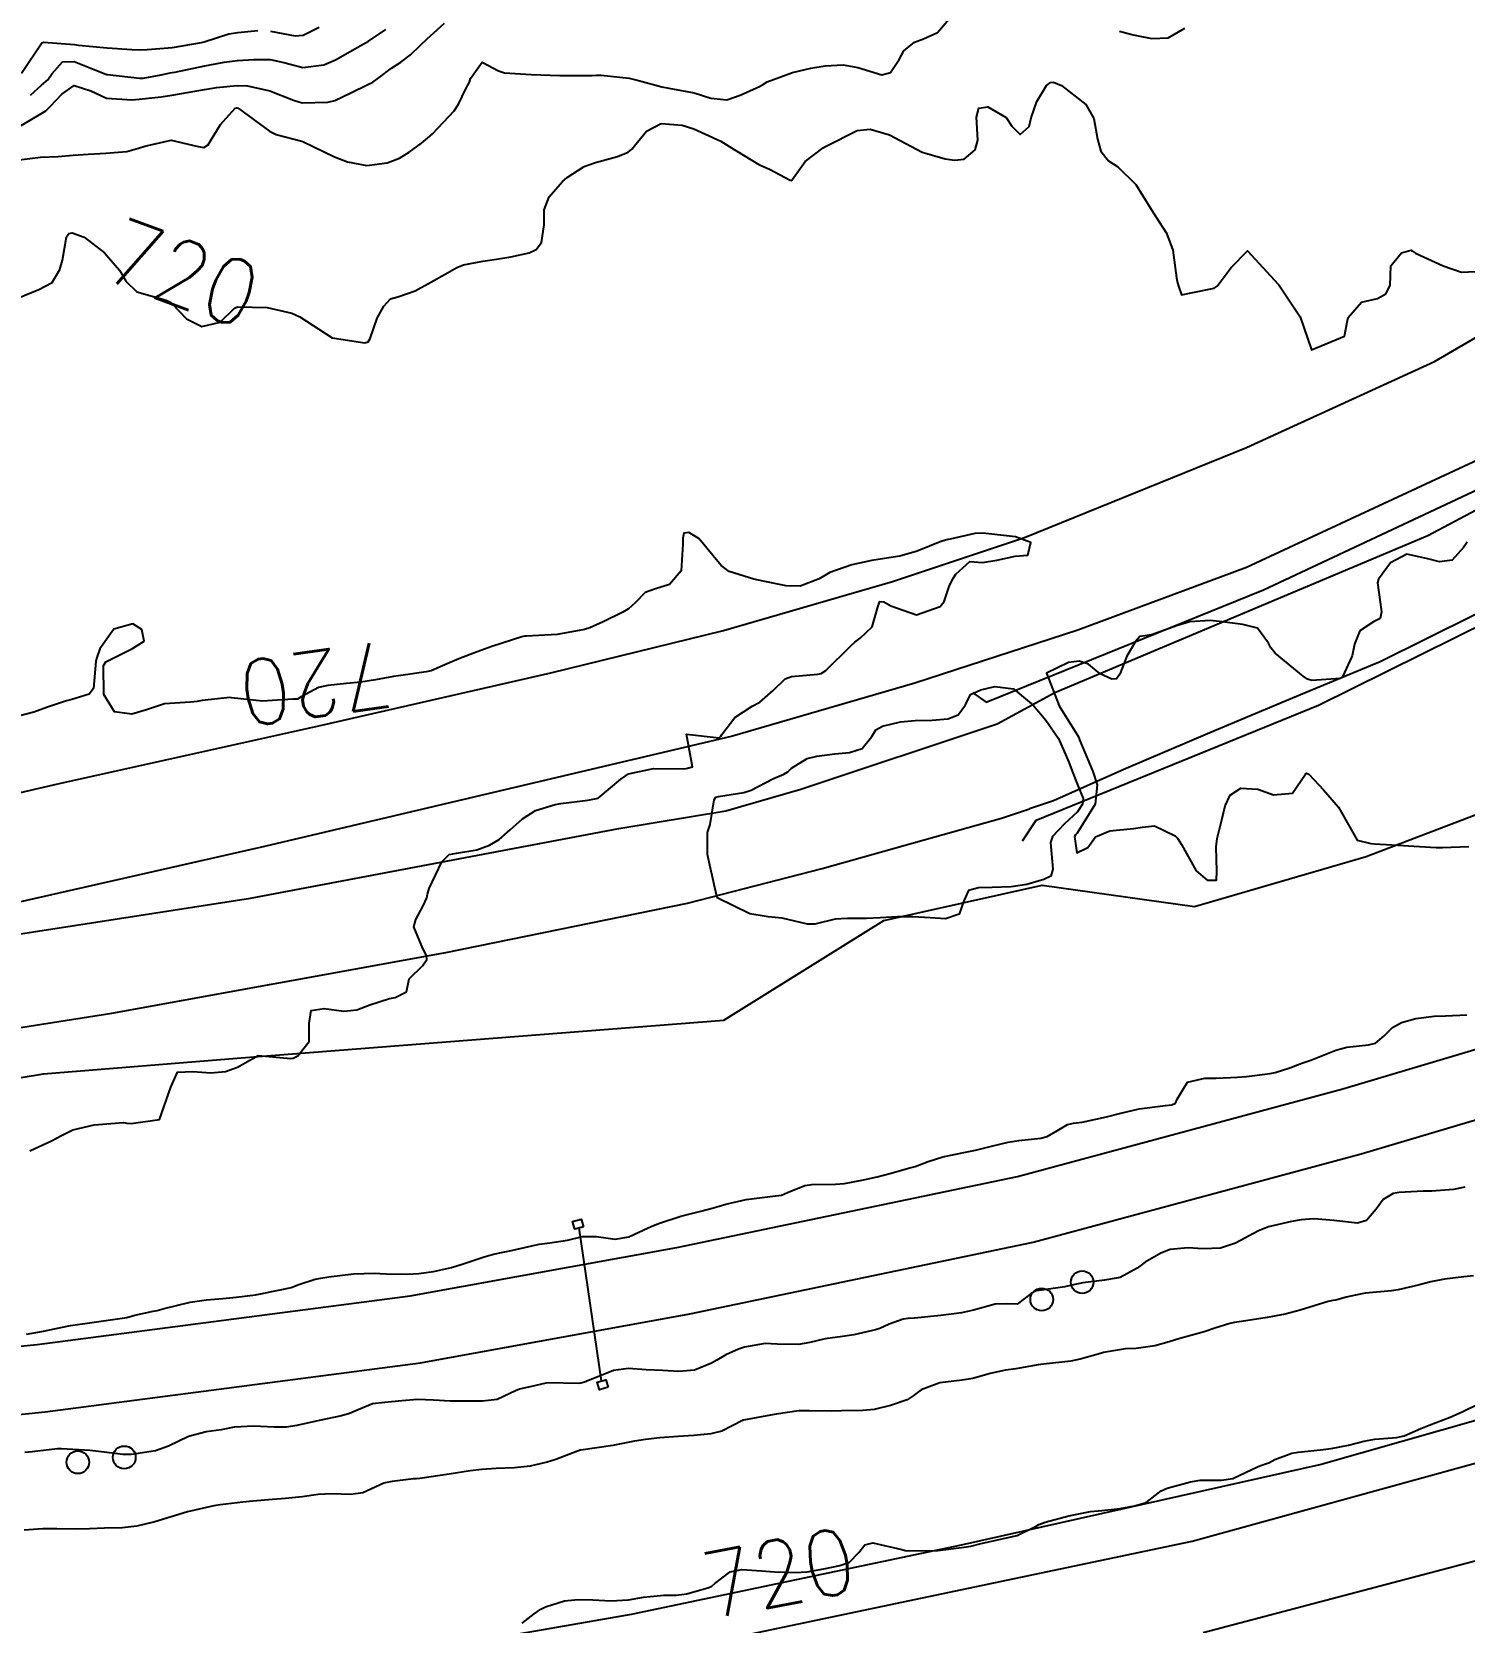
# Model space of a CAD drawing. Header units: metres. Extents: x 307586 to 320046, y 7427249 to 7434250.
# Drawn here: x 312250.4 to 312338.2, y 7431876.4 to 7431973.8 of the extents above; entities that cross this region are included whole.
import ezdxf
from ezdxf.enums import TextEntityAlignment as Align

# ---------------------------------------------------------------- set-up
doc = ezdxf.new("R2010")
doc.units = ezdxf.units.M
doc.header["$MEASUREMENT"] = 0
for name, color, linetype in [('Cotas', 45, 'Continuous'), ('Curvas de Nivel 1m', 11, 'Continuous'), ('Curvas de Nivel 5m', 15, 'Continuous'), ('Divisa', 42, 'FENCELINE2'), ('Linha Férrea', 20, 'Continuous'), ('Pontes_Viadutos_Tubos', 190, 'Continuous'), ('Portico', 45, 'Continuous'), ('Postes', 20, 'Continuous'), ('Vias Primárias', 230, 'Continuous')]:
    doc.layers.add(name, color=color, linetype=linetype)
doc.styles.add('Style-STANDARD', font='STANDARD.shx')
doc.linetypes.add('FENCELINE2', pattern='A,0.25,-0.1,[132,ltypeshp.shx,S=0.1,R=0,X=-0.1,Y=0],-0.1,1', length=1.45)

msp = doc.modelspace()

# ---------------------------------------------------------------- linework, layer by layer
at = {"layer": 'Curvas de Nivel 1m', "flags": 128}
for points, elevation in [([(312249.642, 7431965.982), (312250.962, 7431966.154), (312252.049, 7431966.182), (312252.963, 7431966.276), (312253.882, 7431966.333), (312254.964, 7431966.397), (312256.249, 7431966.504), (312256.968, 7431966.703), (312257.354, 7431966.822), (312258.973, 7431967.19), (312260.611, 7431966.807), (312260.969, 7431966.738), (312261.232, 7431966.895), (312261.383, 7431967.156), (312261.986, 7431968.146), (312262.881, 7431969.141), (312262.968, 7431969.165), (312262.993, 7431969.163), (312263.063, 7431969.139), (312264.979, 7431967.735), (312265.392, 7431967.529), (312266.973, 7431967.119), (312267.075, 7431967.089), (312268.964, 7431966.163), (312269.765, 7431965.862), (312270.959, 7431965.639), (312272.198, 7431965.79), (312272.964, 7431966.09), (312273.538, 7431966.444), (312274.3, 7431967.007), (312274.674, 7431967.305), (312274.979, 7431967.579), (312276.301, 7431968.98), (312276.577, 7431969.398), (312277.013, 7431970.326), (312277.236, 7431970.751), (312277.314, 7431970.967), (312278.025, 7431971.968), (312279.028, 7431971.428), (312279.392, 7431971.31), (312281.026, 7431971.217), (312282.775, 7431971.153), (312283.025, 7431971.142), (312284.754, 7431971.155), (312285.026, 7431971.162), (312285.315, 7431971.165), (312287.024, 7431970.989), (312287.605, 7431970.844), (312289.017, 7431970.455), (312289.46, 7431970.379), (312291.012, 7431970.088), (312292.03, 7431969.767), (312293.006, 7431969.655), (312293.834, 7431969.949), (312295.019, 7431970.469), (312295.193, 7431970.585), (312295.478, 7431970.753), (312297.029, 7431971.335), (312298.156, 7431971.595), (312299.033, 7431971.735), (312300.141, 7431971.8), (312301.032, 7431971.633), (312302.498, 7431971.196), (312303.03, 7431971.325), (312303.558, 7431972.134), (312303.851, 7431972.652), (312304.497, 7431973.2), (312305.054, 7431973.4), (312305.91, 7431973.777), (312306.636, 7431974.617)], 719), ([(312249.765, 7431968.082), (312250.988, 7431968.793), (312251.288, 7431968.979), (312251.581, 7431969.274), (312252.263, 7431970.008), (312253.012, 7431970.536), (312254.048, 7431970.209), (312255.001, 7431969.753), (312256.552, 7431969.664), (312257, 7431969.702), (312258.35, 7431969.849), (312259.004, 7431969.951), (312260.058, 7431970.123), (312261.01, 7431970.29), (312261.744, 7431970.421), (312263.014, 7431970.546), (312263.638, 7431970.509), (312265.009, 7431970.207), (312266.466, 7431969.633), (312266.999, 7431969.485), (312268.566, 7431969.508), (312269.001, 7431969.625), (312269.967, 7431970.097), (312271.016, 7431970.592), (312271.311, 7431970.745), (312271.7, 7431971.033), (312272.458, 7431971.597), (312273.032, 7431971.976), (312273.628, 7431972.423), (312274.239, 7431973.008), (312274.649, 7431973.404), (312275.054, 7431973.76), (312275.706, 7431974.348)], 718), ([(312249.792, 7431971.298), (312251.042, 7431973.158), (312251.134, 7431973.187), (312253.041, 7431973.046), (312253.285, 7431973.013), (312255.039, 7431972.844), (312256.56, 7431972.739), (312257.038, 7431972.727), (312257.5, 7431972.744), (312259.04, 7431972.864), (312260.829, 7431973.163), (312260.994, 7431973.211), (312261.044, 7431973.229), (312262.501, 7431973.695), (312263.053, 7431973.788), (312264.275, 7431973.907)], 716), ([(312250.346, 7431969.946), (312251.012, 7431970.548), (312251.4, 7431970.894), (312251.67, 7431971.274), (312252.308, 7431971.989), (312253.03, 7431972.005), (312254.957, 7431971.241), (312255.023, 7431971.214), (312255.059, 7431971.202), (312257.019, 7431970.977), (312257.242, 7431970.985), (312258.35, 7431971.197), (312258.905, 7431971.311), (312259.024, 7431971.329), (312259.193, 7431971.356), (312261.029, 7431971.735), (312262.208, 7431971.971), (312263.032, 7431972.079), (312264.026, 7431972.138), (312265.033, 7431972.135), (312265.865, 7431971.941), (312267.028, 7431971.636), (312268.313, 7431971.794), (312269.033, 7431972.118), (312270.693, 7431973.045), (312270.913, 7431973.174), (312271.046, 7431973.252), (312272.122, 7431973.964)], 717), ([(312265.054, 7431973.86), (312266.565, 7431973.583), (312267.051, 7431973.618), (312268.033, 7431974.106)], 716), ([(312317.064, 7431973.872), (312317.899, 7431973.643), (312319.057, 7431973.422), (312320.055, 7431973.458), (312321.067, 7431974.042)], 719), ([(312250.094, 7431894.048), (312251.137, 7431894.23), (312252.101, 7431894.439), (312252.788, 7431894.568), (312254.106, 7431894.765), (312254.523, 7431894.818), (312256.11, 7431895.041), (312256.248, 7431895.071), (312256.742, 7431895.204), (312257.863, 7431895.445), (312258.116, 7431895.495), (312258.541, 7431895.607), (312260.121, 7431896.01), (312261.129, 7431896.143), (312262.124, 7431896.236), (312262.943, 7431896.314), (312264.126, 7431896.457), (312265.841, 7431896.805), (312266.131, 7431896.853), (312266.322, 7431896.897), (312266.79, 7431897.083), (312267.795, 7431897.414), (312268.137, 7431897.484), (312268.629, 7431897.554), (312270.14, 7431897.74), (312271.393, 7431897.774), (312272.14, 7431897.75), (312273.425, 7431897.722), (312274.141, 7431897.762), (312275.043, 7431897.888), (312276.145, 7431898.128), (312276.785, 7431898.326), (312278.151, 7431898.787), (312278.723, 7431898.941), (312279.897, 7431899.183), (312280.158, 7431899.242), (312281.513, 7431899.556), (312282.164, 7431899.64), (312283.245, 7431899.811), (312284.17, 7431900.029), (312285.014, 7431900.024), (312286.168, 7431899.87), (312287.009, 7431900.002), (312288.179, 7431900.557), (312288.364, 7431900.644), (312288.825, 7431900.82), (312290.188, 7431901.275), (312291.408, 7431901.571), (312292.193, 7431901.775), (312292.956, 7431902.012), (312294.198, 7431902.289), (312295.988, 7431902.521), (312296.201, 7431902.531), (312296.366, 7431902.564), (312296.723, 7431902.725), (312297.782, 7431903.142), (312298.21, 7431903.213), (312299.66, 7431903.239), (312300.212, 7431903.282), (312301.384, 7431903.5), (312302.218, 7431903.675), (312302.993, 7431903.88), (312304.227, 7431904.226), (312304.548, 7431904.316), (312305.353, 7431904.623), (312306.236, 7431904.915), (312307.639, 7431905.196), (312308.24, 7431905.316), (312309.228, 7431905.561), (312310.245, 7431905.806), (312310.896, 7431905.904), (312312.248, 7431906.054), (312312.629, 7431906.157), (312313.265, 7431906.53), (312313.886, 7431906.894), (312314.257, 7431906.968), (312314.775, 7431907.029), (312316.262, 7431907.363), (312317.152, 7431907.593), (312318.267, 7431907.85), (312319.88, 7431908.057), (312320.269, 7431908.089), (312320.507, 7431908.201), (312320.604, 7431908.437), (312321.237, 7431909.482), (312322.293, 7431909.736), (312322.983, 7431909.723), (312324.294, 7431909.787), (312324.85, 7431909.836), (312326.298, 7431910.02), (312326.594, 7431910.073), (312327.506, 7431910.358), (312328.066, 7431910.592), (312328.306, 7431910.664), (312328.791, 7431910.826), (312330.314, 7431911.451), (312331, 7431911.629), (312332.318, 7431911.769), (312332.743, 7431911.871), (312333.256, 7431912.291), (312333.784, 7431912.832), (312334.336, 7431913.132), (312335.228, 7431913.378), (312336.342, 7431913.518), (312337.031, 7431913.554), (312338.344, 7431913.615)], 721), ([(312338.215, 7431903.044), (312337.538, 7431902.911), (312336.211, 7431902.806), (312335.669, 7431902.8), (312334.21, 7431902.72), (312333.84, 7431902.652), (312333.22, 7431902.29), (312332.789, 7431901.702), (312332.19, 7431901.006), (312331.645, 7431900.849), (312330.19, 7431901.001), (312328.968, 7431901.116), (312328.19, 7431901.048), (312327.607, 7431900.937), (312326.185, 7431900.615), (312325.583, 7431900.379), (312324.171, 7431899.616), (312323.256, 7431899.319), (312322.166, 7431899.281), (312321.267, 7431899.328), (312320.165, 7431899.222), (312319.603, 7431899.007), (312318.641, 7431898.463), (312318.149, 7431898.093), (312317.111, 7431897.512), (312316.142, 7431897.358), (312314.825, 7431897.195), (312314.138, 7431897.038), (312313.722, 7431896.939), (312312.135, 7431896.727), (312311.97, 7431896.706), (312311.645, 7431896.545), (312310.804, 7431895.875), (312310.126, 7431895.907), (312309.448, 7431895.892), (312308.122, 7431895.519), (312307.376, 7431895.342), (312306.119, 7431895.188), (312304.507, 7431895.024), (312304.117, 7431894.999), (312303.804, 7431894.955), (312302.956, 7431894.652), (312302.383, 7431894.383), (312302.108, 7431894.304), (312300.782, 7431893.994), (312300.101, 7431893.903), (312299.027, 7431893.769), (312298.095, 7431893.539), (312297.402, 7431893.408), (312296.094, 7431893.439), (312295.363, 7431893.472), (312294.09, 7431893.258), (312293.721, 7431893.131), (312292.944, 7431892.771), (312292.401, 7431892.456), (312292.078, 7431892.262), (312291.033, 7431891.831), (312290.073, 7431891.764), (312289.073, 7431891.815), (312288.073, 7431891.869), (312286.982, 7431891.933), (312286.073, 7431891.814), (312284.296, 7431891.107), (312284.064, 7431891.038), (312283.916, 7431891.03), (312282.065, 7431891.067), (312281.917, 7431891.049), (312281.301, 7431890.908), (312280.296, 7431890.681), (312280.058, 7431890.573), (312278.94, 7431890.047), (312278.048, 7431889.938), (312277.067, 7431889.941), (312276.048, 7431889.948), (312275.027, 7431890.007), (312274.048, 7431890.037), (312273.096, 7431889.96), (312272.046, 7431889.867), (312271.305, 7431889.767), (312270.036, 7431889.25), (312269.894, 7431889.183), (312269.396, 7431889.05), (312268.03, 7431888.757), (312266.663, 7431888.447), (312266.026, 7431888.351), (312265.276, 7431888.352), (312264.026, 7431888.406), (312262.819, 7431888.338), (312262.023, 7431888.188), (312261.118, 7431888.053), (312260.019, 7431887.777), (312258.791, 7431887.178), (312258.01, 7431886.888), (312256.544, 7431886.668), (312256.008, 7431886.683), (312255.533, 7431886.742), (312254.01, 7431886.908), (312252.243, 7431887.025), (312252.01, 7431887.014), (312250.456, 7431886.828), (312250.008, 7431886.796)], 721)]:
    msp.add_lwpolyline(points, dxfattribs=dict(at, elevation=elevation))
at = {"layer": 'Curvas de Nivel 1m', "elevation": 721, "flags": 128}
msp.add_lwpolyline([(312308.577, 7431933.518), (312309.431, 7431933.726), (312310.578, 7431933.575), (312311.801, 7431932.548), (312312.554, 7431931.65), (312313.331, 7431930.532), (312313.959, 7431929.088), (312314.159, 7431928.524), (312314.504, 7431927.652), (312314.833, 7431926.852), (312314.809, 7431926.515), (312314.488, 7431926.046), (312313.694, 7431925.314), (312312.96, 7431924.535), (312312.842, 7431924.162), (312312.974, 7431922.535), (312312.863, 7431922.111), (312312.437, 7431921.9), (312311.383, 7431921.601), (312310.432, 7431921.451), (312309.27, 7431921.416), (312308.431, 7431921.395), (312307.807, 7431921.219), (312307.526, 7431920.599), (312307.244, 7431919.768), (312306.406, 7431919.498), (312305.476, 7431919.555), (312304.408, 7431919.613), (312303.439, 7431919.618), (312302.406, 7431919.557), (312301.558, 7431919.516), (312300.405, 7431919.5), (312299.638, 7431919.458), (312298.4, 7431919.17), (312297.958, 7431919.156), (312296.405, 7431919.52), (312295.539, 7431919.609), (312294.409, 7431919.8), (312292.423, 7431920.78), (312291.964, 7431922.785), (312291.82, 7431923.419), (312291.831, 7431924.786), (312291.987, 7431925.275), (312292.226, 7431926.783), (312292.333, 7431926.943), (312292.495, 7431926.992), (312294.041, 7431927.221), (312294.499, 7431927.374), (312295.825, 7431928.059), (312296.509, 7431928.352), (312296.743, 7431928.495), (312296.976, 7431928.725), (312297.935, 7431929.303), (312298.524, 7431929.445), (312299.624, 7431929.596), (312300.528, 7431929.679), (312301.291, 7431929.913), (312301.893, 7431930.666), (312302.139, 7431931.073), (312302.549, 7431931.281), (312303.649, 7431931.552), (312304.553, 7431931.643), (312305.585, 7431931.656), (312306.554, 7431931.734), (312307.185, 7431931.975), (312307.624, 7431932.599), (312307.947, 7431933.222)], close=True, dxfattribs=at)
at = {"layer": 'Curvas de Nivel 5m', "elevation": 720, "flags": 128}
for points in [[(312249.053, 7431957.307), (312250.86, 7431958.032), (312251.664, 7431958.473), (312252.14, 7431959.267), (312252.305, 7431959.842), (312252.547, 7431961.264), (312252.697, 7431961.47), (312252.905, 7431961.514), (312253.644, 7431961.253), (312254.889, 7431960.294), (312255.807, 7431959.226), (312256.188, 7431958.542), (312256.86, 7431957.891), (312258.661, 7431957.385), (312258.854, 7431957.285), (312258.915, 7431957.25), (312259.009, 7431957.188), (312259.908, 7431956.239), (312260.839, 7431955.775), (312261.961, 7431956.03), (312262.851, 7431956.901), (312263.021, 7431956.969), (312264.851, 7431956.941), (312266.351, 7431956.6), (312266.846, 7431956.364), (312268.833, 7431955.07), (312270.829, 7431954.77), (312271.039, 7431954.828), (312271.157, 7431955.037), (312271.584, 7431956.294), (312271.988, 7431957.029), (312272.406, 7431957.476), (312272.859, 7431957.586), (312273.908, 7431957.964), (312274.868, 7431958.497), (312275.748, 7431958.987), (312276.465, 7431959.391), (312276.882, 7431959.56), (312278.066, 7431959.778), (312278.887, 7431959.901), (312279.777, 7431960.05), (312280.893, 7431960.278), (312281.329, 7431960.483), (312281.653, 7431960.913), (312281.821, 7431962.004), (312281.822, 7431962.911), (312282.117, 7431963.727), (312282.949, 7431964.653), (312283.077, 7431964.773), (312283.22, 7431964.897), (312284.278, 7431965.569), (312284.962, 7431965.812), (312286.303, 7431966.196), (312286.969, 7431966.451), (312287.19, 7431966.628), (312287.358, 7431966.846), (312288.081, 7431967.74), (312288.987, 7431968.209), (312290.277, 7431968.102), (312290.984, 7431967.889), (312292.64, 7431967.119), (312292.974, 7431966.925), (312293.195, 7431966.778), (312294.962, 7431965.688), (312295.616, 7431965.407), (312296.886, 7431964.731), (312296.953, 7431964.704), (312296.973, 7431964.709), (312296.983, 7431964.73), (312297.804, 7431965.882), (312298.902, 7431966.711), (312298.943, 7431966.741), (312298.973, 7431966.756), (312299.087, 7431966.821), (312300.984, 7431967.779), (312301.785, 7431967.872), (312302.982, 7431967.521), (312304.639, 7431966.643), (312304.971, 7431966.457), (312306.395, 7431966.046), (312306.966, 7431965.962), (312307.544, 7431966.028), (312308.222, 7431966.598), (312308.379, 7431967.196), (312308.299, 7431968.597), (312308.45, 7431969.147), (312309.003, 7431969.238), (312310.123, 7431968.573), (312310.463, 7431968.043), (312310.983, 7431967.531), (312311.522, 7431968.02), (312311.659, 7431968.553), (312312.007, 7431969.551), (312312.603, 7431970.544), (312312.841, 7431970.725), (312313.025, 7431970.737), (312313.515, 7431970.535), (312315.006, 7431969.376), (312315.493, 7431968.512), (312315.714, 7431967.243), (312315.913, 7431966.506), (312316.393, 7431965.925), (312316.964, 7431965.565), (312318.072, 7431964.479), (312318.932, 7431963.076), (312319.314, 7431962.464), (312319.945, 7431961.487), (312320.33, 7431960.449), (312320.563, 7431958.759), (312320.629, 7431958.444), (312320.677, 7431958.248), (312320.866, 7431957.722), (312321.466, 7431957.835), (312322.87, 7431958.113), (312323.051, 7431958.238), (312323.177, 7431958.417), (312323.917, 7431959.38), (312324.903, 7431960.4), (312326.781, 7431958.371), (312326.827, 7431958.325), (312326.872, 7431958.274), (312328.136, 7431956.357), (312328.833, 7431954.35), (312330.841, 7431955.176), (312331.027, 7431956.142), (312331.067, 7431956.318), (312331.899, 7431957.273), (312332.865, 7431957.482), (312333.383, 7431957.779), (312333.658, 7431958.292), (312333.69, 7431959.493), (312334.338, 7431960.286), (312334.768, 7431960.418), (312334.905, 7431960.442), (312335.018, 7431960.392), (312335.2, 7431960.276), (312336.892, 7431959.496), (312338.024, 7431959.101), (312338.887, 7431959.144)], [(312250.313, 7431905.279), (312251.626, 7431905.879), (312252.243, 7431906.22), (312252.934, 7431906.565), (312254.249, 7431906.878), (312256.04, 7431907.003), (312256.251, 7431906.979), (312256.516, 7431906.941), (312258.253, 7431907.19), (312258.951, 7431909.18), (312259.361, 7431910.1), (312260.288, 7431910.145), (312261.391, 7431910.044), (312262.288, 7431910.127), (312263.03, 7431910.395), (312264.303, 7431911.12), (312266.301, 7431910.929), (312266.444, 7431910.946), (312266.715, 7431911.086), (312267.418, 7431911.973), (312267.429, 7431913.079), (312267.54, 7431913.873), (312268.337, 7431913.992), (312269.546, 7431913.841), (312270.336, 7431913.914), (312271.145, 7431914.228), (312272.347, 7431914.598), (312272.695, 7431914.669), (312273.386, 7431915.01), (312273.553, 7431915.816), (312274.369, 7431916.602), (312274.629, 7431916.996), (312274.612, 7431917.233), (312274.38, 7431917.666), (312273.842, 7431919.006), (312273.95, 7431919.455), (312274.412, 7431920.278), (312274.635, 7431920.781), (312274.673, 7431920.996), (312274.774, 7431921.342), (312275.554, 7431922.983), (312275.998, 7431923.429), (312276.451, 7431923.517), (312277.702, 7431923.71), (312278.459, 7431923.996), (312279.053, 7431924.352), (312279.744, 7431924.931), (312280.48, 7431925.612), (312281.282, 7431926.115), (312282.489, 7431926.492), (312282.833, 7431926.553), (312284.492, 7431926.752), (312285.134, 7431926.87), (312286.505, 7431928.046), (312286.976, 7431928.377), (312288.512, 7431928.696), (312290.381, 7431928.671), (312290.512, 7431928.702), (312290.59, 7431928.721), (312290.913, 7431928.796), (312290.543, 7431930.8), (312292.54, 7431930.58), (312292.642, 7431930.678), (312292.708, 7431930.778), (312293.493, 7431931.831), (312294.56, 7431932.512), (312295.027, 7431932.753), (312295.841, 7431933.473), (312296.585, 7431934.181), (312296.972, 7431934.341), (312298.59, 7431934.486), (312298.778, 7431934.519), (312299.071, 7431934.703), (312300.608, 7431936.206), (312300.847, 7431936.442), (312301.183, 7431936.674), (312301.916, 7431937.371), (312302.275, 7431938.664), (312302.378, 7431938.922), (312302.637, 7431938.904), (312303.066, 7431938.656), (312304.628, 7431938.102), (312306.072, 7431938.618), (312306.318, 7431938.934), (312306.652, 7431939.904), (312306.893, 7431940.374), (312307.044, 7431940.606), (312307.894, 7431941.375), (312308.67, 7431941.318), (312309.549, 7431941.454), (312310.674, 7431941.704), (312311.457, 7431941.771), (312311.634, 7431942.55), (312310.688, 7431942.885), (312310.317, 7431942.937), (312308.691, 7431943.114), (312308.201, 7431943.084), (312306.685, 7431942.748), (312306.572, 7431942.724), (312306.175, 7431942.618), (312304.677, 7431942.015), (312303.615, 7431941.709), (312302.672, 7431941.57), (312301.891, 7431941.448), (312300.668, 7431941.184), (312299.311, 7431940.7), (312298.904, 7431940.461), (312298.657, 7431940.318), (312297.511, 7431939.86), (312296.65, 7431939.878), (312295.231, 7431940.175), (312294.656, 7431940.287), (312293.157, 7431940.775), (312292.667, 7431941.14), (312291.29, 7431942.794), (312290.688, 7431943.162), (312290.382, 7431943.11), (312290.306, 7431942.806), (312290.32, 7431942.446), (312290.211, 7431940.807), (312289.499, 7431939.968), (312288.646, 7431939.71), (312288, 7431939.479), (312287.389, 7431938.842), (312286.994, 7431938.481), (312286.627, 7431938.279), (312285.439, 7431937.686), (312284.617, 7431937.306), (312284.292, 7431937.207), (312282.613, 7431936.9), (312280.728, 7431936.802), (312280.612, 7431936.797), (312280.458, 7431936.769), (312278.605, 7431936.174), (312277.71, 7431935.851), (312276.597, 7431935.419), (312275.59, 7431934.985), (312274.899, 7431934.684), (312274.587, 7431934.61), (312273.183, 7431934.415), (312272.583, 7431934.334), (312271.49, 7431934.12), (312270.577, 7431933.989), (312269.715, 7431933.914), (312268.573, 7431933.775), (312267.994, 7431933.653), (312266.922, 7431933.086), (312266.698, 7431932.952), (312266.561, 7431932.947), (312266.415, 7431932.946), (312264.56, 7431932.827), (312262.666, 7431933.035), (312262.562, 7431933.04), (312260.855, 7431932.862), (312260.559, 7431932.808), (312260.151, 7431932.758), (312258.558, 7431932.666), (312257.458, 7431932.297), (312256.551, 7431932.021), (312255.486, 7431932.16), (312254.835, 7431933.236), (312254.814, 7431935.012), (312254.97, 7431935.234), (312256.601, 7431936.049), (312257.31, 7431936.499), (312257.171, 7431937.204), (312256.616, 7431937.553), (312255.449, 7431937.227), (312254.601, 7431936.027), (312254.394, 7431935.443), (312254.356, 7431935.242), (312254.21, 7431933.602), (312253.947, 7431933.246), (312252.885, 7431932.931), (312252.559, 7431932.851), (312251.379, 7431932.448), (312250.552, 7431932.158), (312248.988, 7431931.744)], [(312338.367, 7431942.554), (312338.137, 7431942.235), (312337.452, 7431941.465), (312336.674, 7431941.358), (312335.953, 7431941.538), (312334.678, 7431941.829), (312333.67, 7431941.293), (312332.931, 7431940.297), (312332.882, 7431940.075), (312333.12, 7431938.295), (312333.045, 7431937.879), (312332.627, 7431937.674), (312331.797, 7431937.132), (312331.458, 7431936.312), (312331.323, 7431935.596), (312330.72, 7431934.319), (312330.661, 7431934.25), (312330.591, 7431934.21), (312328.847, 7431934.088), (312328.59, 7431934.169), (312328.325, 7431934.353), (312326.607, 7431935.765), (312326.33, 7431936.094), (312326.186, 7431936.376), (312325.526, 7431937.29), (312324.624, 7431937.526), (312323.35, 7431937.689), (312322.626, 7431937.773), (312321.382, 7431937.676), (312320.623, 7431937.467), (312319.029, 7431936.876), (312318.616, 7431936.816), (312318.304, 7431936.785), (312318.056, 7431936.476), (312317.513, 7431935.572), (312317.077, 7431934.485), (312316.876, 7431934.2), (312316.588, 7431934.178), (312315.873, 7431934.501), (312315.167, 7431935.08), (312314.6, 7431935.264), (312313.94, 7431935.186), (312312.593, 7431934.54), (312313.37, 7431932.532), (312314.544, 7431930.634), (312314.593, 7431930.569), (312314.599, 7431930.519), (312314.61, 7431930.451), (312315.432, 7431928.506), (312315.703, 7431927.7), (312315.567, 7431926.504), (312314.475, 7431924.745), (312314.366, 7431924.629), (312314.305, 7431924.522), (312314.458, 7431923.541), (312315.124, 7431923.849), (312315.603, 7431924.503), (312316.477, 7431924.883), (312317.93, 7431925.024), (312318.479, 7431925.108), (312319.202, 7431925.181), (312320.474, 7431924.565), (312320.62, 7431924.439), (312320.866, 7431924.037), (312321.762, 7431922.427), (312322.437, 7431921.864), (312323.002, 7431921.849), (312323.03, 7431922.414), (312322.979, 7431923.901), (312323.05, 7431924.414), (312323.337, 7431925.559), (312323.537, 7431926.41), (312323.844, 7431927.062), (312324.504, 7431927.499), (312325.543, 7431927.424), (312326.5, 7431927.091), (312327.668, 7431927.192), (312328.458, 7431928.351), (312328.477, 7431928.387), (312328.514, 7431928.411), (312328.674, 7431928.348), (312329.562, 7431927.393), (312330.493, 7431926.32), (312331.621, 7431924.309), (312332.47, 7431924.105), (312332.684, 7431924.083), (312334.468, 7431923.972), (312334.781, 7431923.962), (312336.467, 7431923.864), (312336.852, 7431923.861), (312338.468, 7431923.914)], [(312338.762, 7431897.613), (312338.153, 7431897.565), (312336.978, 7431897.414), (312336.148, 7431897.241), (312335.363, 7431897.043), (312334.14, 7431896.757), (312333.73, 7431896.693), (312332.137, 7431896.552), (312331.916, 7431896.523), (312330.962, 7431896.312), (312330.315, 7431896.134), (312330.131, 7431896.106), (312329.86, 7431896.054), (312328.125, 7431895.511), (312327.21, 7431895.271), (312326.12, 7431895.074), (312324.536, 7431894.812), (312324.116, 7431894.756), (312323.819, 7431894.7), (312322.913, 7431894.412), (312322.314, 7431894.214), (312322.109, 7431894.15), (312320.766, 7431893.771), (312320.1, 7431893.577), (312319.222, 7431893.328), (312318.093, 7431893.173), (312317.425, 7431893.144), (312316.089, 7431892.919), (312315.761, 7431892.822), (312314.663, 7431892.511), (312314.082, 7431892.387), (312312.406, 7431892.211), (312312.079, 7431892.164), (312310.707, 7431891.923), (312310.076, 7431891.833), (312309.143, 7431891.643), (312308.07, 7431891.337), (312307.433, 7431891.232), (312306.068, 7431891.071), (312304.905, 7431890.627), (312304.43, 7431890.262), (312304.054, 7431890.031), (312303.028, 7431889.67), (312302.045, 7431889.433), (312301.347, 7431889.364), (312300.043, 7431889.348), (312299.397, 7431889.335), (312298.043, 7431889.353), (312297.411, 7431889.347), (312296.039, 7431889.149), (312295.687, 7431889.087), (312294.033, 7431888.785), (312294.011, 7431888.782), (312293.976, 7431888.761), (312292.706, 7431888.093), (312292.024, 7431887.938), (312290.978, 7431887.836), (312290.023, 7431887.779), (312288.909, 7431887.704), (312288.021, 7431887.6), (312287.36, 7431887.497), (312286.017, 7431887.227), (312284.065, 7431886.931), (312284.013, 7431886.93), (312283.973, 7431886.921), (312283.852, 7431886.882), (312282.539, 7431886.363), (312282.006, 7431886.198), (312280.964, 7431885.95), (312280.002, 7431885.866), (312278.875, 7431885.81), (312278.001, 7431885.748), (312277.282, 7431885.675), (312275.998, 7431885.462), (312274.2, 7431885.202), (312273.995, 7431885.191), (312273.811, 7431885.185), (312272.511, 7431885.015), (312272.067, 7431884.944), (312271.991, 7431884.916), (312270.699, 7431884.316), (312269.981, 7431884.214), (312268.782, 7431884.257), (312267.98, 7431884.225), (312266.981, 7431884.077), (312265.976, 7431883.972), (312265.166, 7431883.911), (312263.973, 7431883.808), (312263.353, 7431883.745), (312261.97, 7431883.583), (312261.587, 7431883.525), (312259.963, 7431883.16), (312257.957, 7431882.555), (312256.867, 7431882.288), (312255.953, 7431882.184), (312254.88, 7431882.154), (312253.952, 7431882.124), (312253.093, 7431882.107), (312251.952, 7431882.126), (312251.098, 7431882.122), (312249.95, 7431882.036)], [(312280.464, 7431876.338), (312281.195, 7431876.907), (312281.604, 7431877.195), (312281.897, 7431877.334), (312283.073, 7431877.717), (312283.902, 7431877.792), (312284.807, 7431877.772), (312285.902, 7431877.711), (312286.978, 7431877.763), (312287.904, 7431877.931), (312289.141, 7431878.048), (312289.905, 7431878.055), (312290.556, 7431878.144), (312291.91, 7431878.523), (312292.088, 7431878.602), (312292.269, 7431878.776), (312293.212, 7431879.479), (312293.926, 7431879.619), (312295.125, 7431879.542), (312295.924, 7431879.487), (312297.196, 7431879.445), (312297.925, 7431879.489), (312298.947, 7431879.675), (312299.931, 7431879.875), (312300.529, 7431880.079), (312301.097, 7431880.668), (312301.464, 7431881.149), (312301.949, 7431881.261), (312303.738, 7431880.849), (312303.944, 7431880.787), (312304.069, 7431880.763), (312305.945, 7431880.784), (312307.549, 7431880.992), (312307.948, 7431881.059), (312308.583, 7431881.214), (312309.953, 7431881.525), (312310.788, 7431881.718), (312311.96, 7431882.291), (312312.118, 7431882.382), (312312.509, 7431882.535), (312313.653, 7431882.838), (312313.969, 7431882.906), (312315.291, 7431883.182), (312315.974, 7431883.241), (312317.097, 7431883.358), (312317.979, 7431883.53), (312318.7, 7431883.742), (312319.61, 7431884.446), (312319.995, 7431884.618), (312321.422, 7431885.002), (312322, 7431885.099), (312323.309, 7431885.097), (312324.001, 7431885.212), (312325.561, 7431885.93), (312326.01, 7431886.103), (312326.211, 7431886.168), (312326.574, 7431886.364), (312327.623, 7431886.75), (312328.02, 7431886.808), (312329.389, 7431886.963), (312330.024, 7431887.049), (312331.089, 7431887.247), (312332.031, 7431887.496), (312332.706, 7431887.62), (312334.035, 7431887.723), (312334.498, 7431887.811), (312335.521, 7431888.258), (312336.045, 7431888.467), (312337.333, 7431888.954), (312338.053, 7431889.277), (312339.934, 7431890.202)]]:
    msp.add_lwpolyline(points, dxfattribs=at)
at = {"layer": 'Divisa'}
msp.add_lwpolyline([(312227.759, 7431906.149), (312251.151, 7431909.983), (312263.262, 7431910.981), (312292.833, 7431913.279), (312302.629, 7431919.394), (312312.334, 7431921.557), (312321.663, 7431920.25), (312332.173, 7431923.314), (312361.311, 7431934.443), (312366.428, 7431937.006), (312378.388, 7431932.677), (312387.278, 7431936.274), (312394.873, 7431939.348), (312423.988, 7431951.453), (312460.48, 7431964.205), (312509.733, 7431981.548)], dxfattribs=at)
msp.add_lwpolyline([(312476.103, 7431921.489, -0.015871), (312470.502, 7431924.954), (312467.449, 7431926.981), (312463.838, 7431931.721), (312458.505, 7431940.106), (312422.271, 7431925.684), (312431.664, 7431897.541), (312408.463, 7431899.635), (312400.996, 7431902.422), (312395.166, 7431909.797), (312372.003, 7431897.956), (312353.97, 7431893.054), (312329.428, 7431886.054), (312307.356, 7431881.109), (312287.147, 7431876.874), (312261.238, 7431872.366)], format="xyb", dxfattribs=at)
at = {"layer": 'Linha Férrea'}
for points in [[(312233.289, 7431887.472), (312251.239, 7431889.281), (312274.247, 7431892.282), (312290.733, 7431895.29), (312311.774, 7431899.672), (312331.872, 7431905.082), (312353.51, 7431911.518), (312384.932, 7431921.819), (312406.484, 7431929.372), (312428.297, 7431937.274), (312459.982, 7431948.69), (312496.568, 7431961.921), (312537.181, 7431976.69), (312544.928, 7431979.568), (312550.931, 7431981.698), (312586.33, 7431994.088), (312631.576, 7432009.635)], [(312232.94, 7431891.608), (312250.762, 7431893.404), (312273.606, 7431896.383), (312289.938, 7431899.363), (312310.811, 7431903.71), (312330.741, 7431909.075), (312352.272, 7431915.48), (312383.599, 7431925.749), (312405.091, 7431933.281), (312426.886, 7431941.177), (312458.573, 7431952.593), (312495.153, 7431965.822), (312535.749, 7431980.586), (312544.816, 7431983.828), (312577.76, 7431995.273), (312602.574, 7432003.866)]]:
    msp.add_lwpolyline(points, dxfattribs=at)
at = {"layer": 'Pontes_Viadutos_Tubos'}
for points in [[(312308.065, 7431933.359), (312308.891, 7431932.759), (312325.884, 7431939.648), (312339.685, 7431946.125), (312356.38, 7431955.379), (312373.434, 7431965.104), (312385.707, 7431970.928, -0.059734), (312401.986, 7431976.352, -0.011537), (312409.351, 7431976.481, 0.016165), (312409.48, 7431978.289, -0.049089), (312415.035, 7431978.03), (312401.082, 7431997.969), (312371.113, 7432043.726), (312362.93, 7432056.424), (312360.344, 7432057.104)], [(312311.113, 7431924.27), (312311.952, 7431925.528), (312329.26, 7431932.586), (312350.343, 7431943.004), (312365.716, 7431952.241), (312376.888, 7431958.626), (312389.759, 7431964.43), (312398.586, 7431967.327), (312403.755, 7431968.434), (312407.067, 7431968.929), (312409.16, 7431969.012), (312408.934, 7431967.645), (312413.464, 7431966.948, -0.11331), (312423.104, 7431963.118, -0.094838), (312430.421, 7431955.688), (312444.582, 7431933.311), (312446.194, 7431929.916), (312445.61, 7431928.748)]]:
    msp.add_lwpolyline(points, format="xyb", dxfattribs=at)
at = {"layer": 'Portico'}
for points in [[(312284.224, 7431900.627), (312283.689, 7431900.474), (312283.556, 7431900.938), (312284.09, 7431901.091)], [(312285.737, 7431890.792), (312285.203, 7431890.638), (312285.069, 7431891.103), (312285.604, 7431891.256)]]:
    msp.add_lwpolyline(points, close=True, dxfattribs=at)
msp.add_lwpolyline([(312285.337, 7431891.179), (312283.956, 7431900.55)], dxfattribs=at)
at = {"layer": 'Postes'}
for centre in [(312314.778, 7431897.228), (312312.3, 7431896.17), (312253.246, 7431886.195), (312256.092, 7431886.499)]:
    msp.add_circle(centre, 0.694, dxfattribs=at)
at = {"layer": 'Vias Primárias'}
for points in [[(312309.576, 7431931.438), (312313.102, 7431933.346), (312335.96, 7431942.966), (312348.113, 7431949.425), (312367.16, 7431960.482), (312380.848, 7431967.819, -0.0047), (312393.656, 7431973.074, -0.057534), (312404.07, 7431974.459, -0.090365), (312414.172, 7431973.601, -0.025103), (312423.864, 7431970.006), (312421.357, 7431973.326), (312414.339, 7431982.545), (312406.245, 7431993.905), (312383.773, 7432026.73), (312365.408, 7432057.222)], [(312309.576, 7431931.438), (312313.102, 7431933.346), (312335.96, 7431942.966), (312348.113, 7431949.425), (312367.16, 7431960.482), (312380.848, 7431967.819, -0.0047), (312393.656, 7431973.074, -0.057534), (312404.07, 7431974.459, -0.090365), (312414.172, 7431973.601, -0.025103), (312423.864, 7431970.006), (312421.357, 7431973.326), (312414.339, 7431982.545), (312406.245, 7431993.905), (312383.773, 7432026.73), (312365.408, 7432057.222)], [(312322.199, 7431875.778), (312350.305, 7431883.191), (312367.724, 7431888.39), (312372.679, 7431889.679), (312379.566, 7431890.769), (312389.626, 7431891.858), (312393.398, 7431891.775, -0.213404), (312398.347, 7431889.429, -0.355201), (312398.43, 7431886.077), (312392.142, 7431876.345)], [(312322.199, 7431875.778), (312350.305, 7431883.191), (312367.724, 7431888.39), (312372.679, 7431889.679), (312379.566, 7431890.769), (312389.626, 7431891.858), (312393.398, 7431891.775, -0.213404), (312398.347, 7431889.429, -0.355201), (312398.43, 7431886.077), (312392.142, 7431876.345)]]:
    msp.add_lwpolyline(points, format="xyb", dxfattribs=at)
for points in [[(312237.59, 7431924.418), (312252.03, 7431927.757), (312268.002, 7431931.321), (312282.226, 7431934.552), (312292.814, 7431937.145), (312303.158, 7431940.161), (312311.24, 7431942.853), (312324.843, 7431948.357), (312336.373, 7431953.634), (312345.112, 7431958.706), (312359.013, 7431967.968), (312372.923, 7431977.893), (312387.602, 7431987.606), (312399.474, 7431995.484), (312419.193, 7432008.084), (312433.434, 7432017.049), (312436.666, 7432019.741), (312441.215, 7432023.739), (312443.262, 7432025.032), (312448.003, 7432027.401), (312460.826, 7432032.463), (312470.848, 7432036.232), (312487.893, 7432042.506)], [(312237.59, 7431924.418), (312252.03, 7431927.757), (312268.002, 7431931.321), (312282.226, 7431934.552), (312292.814, 7431937.145), (312303.158, 7431940.161), (312311.24, 7431942.853), (312324.843, 7431948.357), (312336.373, 7431953.634), (312345.112, 7431958.706), (312359.013, 7431967.968), (312372.923, 7431977.893), (312387.602, 7431987.606), (312399.474, 7431995.484), (312419.193, 7432008.084), (312433.434, 7432017.049), (312436.666, 7432019.741), (312441.215, 7432023.739), (312443.262, 7432025.032), (312448.003, 7432027.401), (312460.826, 7432032.463), (312470.848, 7432036.232), (312487.893, 7432042.506)], [(312482.145, 7432030.338), (312464.02, 7432023.828), (312448.93, 7432017.68), (312437.77, 7432011.987), (312421.739, 7432002.222), (312400.477, 7431988.175), (312381.769, 7431976.084), (312370.045, 7431968.195), (312361.785, 7431962.149), (312350.874, 7431954.376), (312339.603, 7431947.873), (312324.85, 7431941.019), (312314.51, 7431937.18), (312304.527, 7431933.932), (312293.363, 7431930.671), (312264.677, 7431923.929), (312237.039, 7431917.657)], [(312482.145, 7432030.338), (312464.02, 7432023.828), (312448.93, 7432017.68), (312437.77, 7432011.987), (312421.739, 7432002.222), (312400.477, 7431988.175), (312381.769, 7431976.084), (312370.045, 7431968.195), (312361.785, 7431962.149), (312350.874, 7431954.376), (312339.603, 7431947.873), (312324.85, 7431941.019), (312314.51, 7431937.18), (312304.527, 7431933.932), (312293.363, 7431930.671), (312264.677, 7431923.929), (312237.039, 7431917.657)], [(312344.633, 7431940.985), (312333.046, 7431935.227), (312327.91, 7431933.103), (312322.597, 7431930.89), (312317.331, 7431928.637), (312313.016, 7431926.723), (312311.549, 7431926.235)], [(312344.633, 7431940.985), (312333.046, 7431935.227), (312327.91, 7431933.103), (312322.597, 7431930.89), (312317.331, 7431928.637), (312313.016, 7431926.723), (312311.549, 7431926.235)], [(312239.858, 7431917.034), (312263.831, 7431920.754), (312286.384, 7431925.021), (312292.947, 7431926.114), (312297.54, 7431927.426), (312309.576, 7431931.438)], [(312239.858, 7431917.034), (312263.831, 7431920.754), (312286.384, 7431925.021), (312292.947, 7431926.114), (312297.54, 7431927.426), (312309.576, 7431931.438)], [(312047.017, 7431930.568), (312059.208, 7431926.909), (312073.745, 7431923.364), (312097.322, 7431918.843), (312122.222, 7431915.209), (312140.123, 7431913.257), (312166.709, 7431910.953), (312180.899, 7431909.977), (312190.639, 7431909.181), (312203.315, 7431908.826), (312214.118, 7431908.826), (312225.817, 7431909.448), (312237.247, 7431910.955), (312244.521, 7431912.018), (312255.324, 7431913.7), (312275.798, 7431917.424), (312290.594, 7431920.438), (312298.848, 7431922.564), (312305.755, 7431924.511), (312309.828, 7431925.661), (312311.549, 7431926.235)], [(312244.521, 7431912.018), (312255.324, 7431913.7), (312275.798, 7431917.424), (312290.594, 7431920.438), (312298.848, 7431922.564), (312305.755, 7431924.511), (312309.828, 7431925.661), (312311.549, 7431926.235)], [(312291.294, 7431875.017), (312321.516, 7431881.361), (312340.483, 7431886.584), (312352.13, 7431889.997), (312365.779, 7431894.109), (312373.199, 7431896.114), (312375.506, 7431896.515), (312381.58, 7431900.464), (312398.255, 7431900.945), (312405.79, 7431897.58), (312420.591, 7431896.34), (312453.855, 7431893.717), (312462.681, 7431892.978), (312468.762, 7431892.769), (312477.36, 7431892.978)], [(312291.294, 7431875.017), (312321.516, 7431881.361), (312340.483, 7431886.584), (312352.13, 7431889.997), (312365.779, 7431894.109), (312373.199, 7431896.114), (312375.506, 7431896.515), (312381.58, 7431900.464), (312398.255, 7431900.945), (312405.79, 7431897.58), (312420.591, 7431896.34), (312453.855, 7431893.717), (312462.681, 7431892.978), (312468.762, 7431892.769), (312477.36, 7431892.978)]]:
    msp.add_lwpolyline(points, dxfattribs=at)

# ---------------------------------------------------------------- texts
at = {"layer": 'Cotas', "style": 'Style-STANDARD'}
for rotation, p in [(339.90641, (312259.689, 7431959.033, 720)), (188.21137, (312267.819, 7431933.878, 720)), (10.80046, (312296.184, 7431879.434, 720))]:
    msp.add_text('720', height=4, rotation=rotation, dxfattribs=at).set_placement(p, align=Align.MIDDLE_CENTER)

doc.saveas('drawing.dxf')
